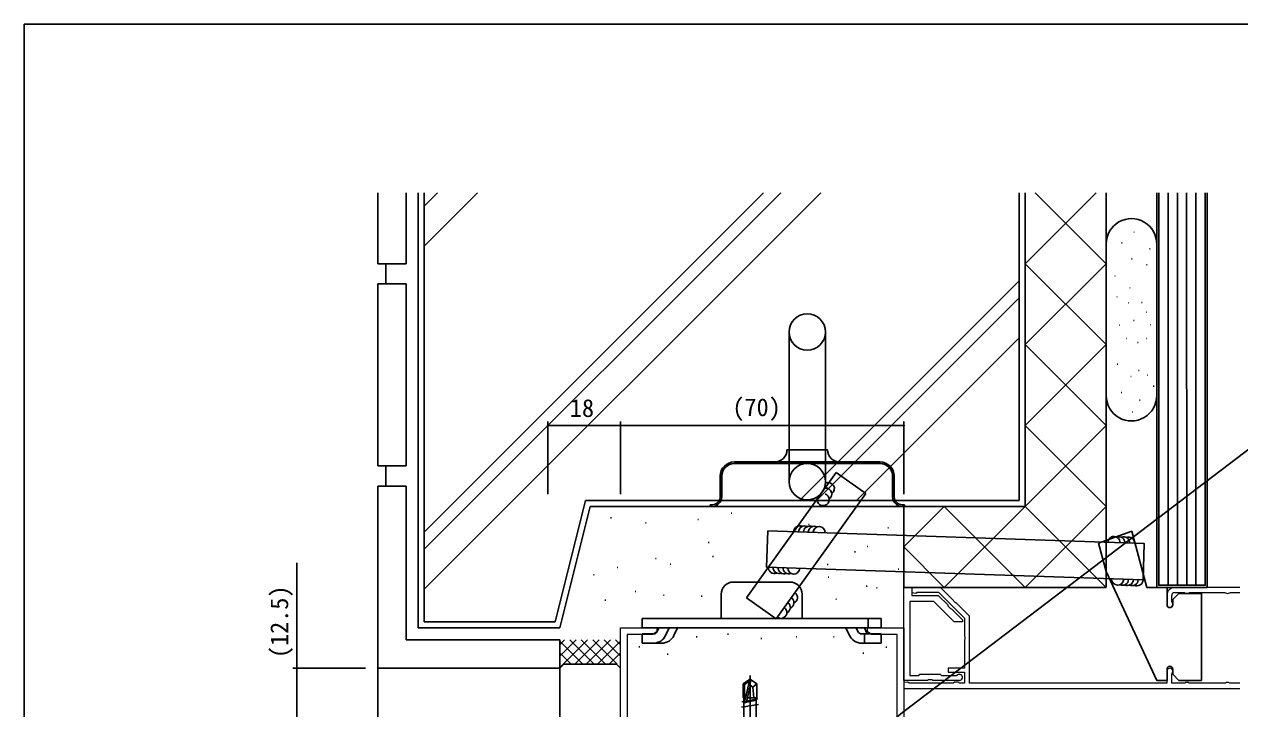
# Model space of a CAD drawing. Units: millimetres, scale not verified. Extents: x -567 to 567, y -403 to 403.
# Drawn here: x -562.7 to -262.4, y 229.8 to 399 of the extents above; entities that cross this region are included whole.
import ezdxf
from ezdxf.enums import TextEntityAlignment as Align

# ---------------------------------------------------------------- set-up
doc = ezdxf.new("R2010")
doc.units = ezdxf.units.MM
doc.header["$LTSCALE"] = 2
doc.layers.add('0-2_YKK_11', color=7, linetype='Continuous', lineweight=18)
for name, color, linetype in [('0-4_YKK_13', 4, 'Continuous'), ('0-6_YKK_D', 6, 'Continuous'), ('0-7_YKK_ZWAK', 7, 'Continuous'), ('0-8_YSS_K', 3, 'Continuous')]:
    doc.layers.add(name, color=color, linetype=linetype)
doc.styles.add('ＭＳ ゴシック', font='')
doc.styles.get('ＭＳ ゴシック').set_extended_font_data('MS Gothic')

msp = doc.modelspace()

# ---------------------------------------------------------------- linework, layer by layer
at = {"layer": '0-2_YKK_11'}
for p, q in [((-262.376, 259.816), (-278.376, 259.816)), ((-280.376, 257.816), (-280.376, 255.566)), ((-345.376, 234.816), (-262.376, 234.816))]:
    msp.add_line(p, q, dxfattribs=at)
for points in [[(-280.376, 239.066), (-280.376, 236.116), (-329.176, 236.116), (-329.176, 252.716), (-332.416, 255.956), (-332.631, 256.001), (-333.02, 256.39), (-333.065, 256.604), (-336.276, 259.816), (-343.376, 259.816), (-343.376, 258.516), (-342.392, 258.391), (-342.101, 258.616), (-336.773, 258.616), (-330.376, 252.219), (-330.376, 247.774), (-330.256, 247.591), (-330.256, 247.041), (-330.376, 246.857), (-330.376, 239.816), (-334.376, 239.816), (-334.376, 238.816), (-330.376, 238.816), (-330.376, 236.116), (-331.582, 236.116), (-331.88, 236.378), (-332.872, 236.378), (-333.17, 236.116), (-344.082, 236.116), (-344.38, 236.378), (-345.376, 236.316), (-345.376, 234.816)], [(-345.376, 236.816), (-345.376, 259.816), (-343.376, 259.816), (-343.376, 257.816), (-336.876, 257.816), (-334.522, 255.462), (-334.487, 255.225), (-333.81, 254.547), (-333.573, 254.513), (-330.876, 251.816), (-330.876, 251.316), (-332.922, 251.316), (-337.922, 256.316), (-343.876, 256.316), (-343.876, 238.016), (-341.676, 238.016), (-341.376, 238.316), (-338.876, 238.316), (-336.376, 238.316), (-336.076, 238.016), (-332.361, 238.016), (-332.151, 238.101)], [(-278.476, 258.516), (-276.069, 258.516), (-275.909, 258.469)], [(-274.843, 258.469), (-274.683, 258.516), (-266.069, 258.516), (-265.909, 258.469)], [(-264.843, 258.469), (-264.683, 258.516), (-262.376, 258.516)], [(-279.09, 256.091), (-279.176, 256.3), (-279.176, 257.816)], [(-408.376, 218.816), (-408.376, 219.816), (-415.376, 219.816), (-415.376, 249.816), (-406.376, 249.816), (-406.376, 248.816), (-407.502, 248.166), (-413.726, 248.166), (-413.726, 221.466), (-400.78, 221.466)], [(-359.972, 221.466), (-347.026, 221.466), (-347.026, 248.166), (-353.25, 248.166), (-354.376, 248.816), (-354.376, 249.816), (-345.376, 249.816), (-345.376, 219.816), (-370.376, 219.816), (-370.376, 220.616), (-369.164, 221.316)], [(-275.909, 236.162), (-276.069, 236.116), (-279.176, 236.116), (-279.176, 238.331), (-279.09, 238.541)], [(-331.626, 236.816), (-338.205, 236.816), (-338.397, 236.959), (-339.355, 236.959), (-339.547, 236.816), (-345.376, 236.816)], [(-265.909, 236.162), (-266.069, 236.116), (-274.683, 236.116), (-274.843, 236.162)], [(-262.376, 236.116), (-264.683, 236.116), (-264.843, 236.162)]]:
    msp.add_lwpolyline(points, dxfattribs=at)
for centre, radius, start, end in [((-278.376, 257.816), 2, 90.00001, 179.99999), ((-278.476, 257.816), 0.7, 90.00001, 179.99999), ((-275.376, 259.316), 1, 237.79576, 302.20424), ((-265.376, 259.316), 1, 237.79576, 302.20424), ((-279.626, 255.566), 0.75, 180.00002, 44.41533), ((-331.626, 237.566), 0.75, 270.00002, 134.41533), ((-279.626, 239.066), 0.75, 315.58467, 179.99998), ((-275.376, 235.316), 1, 57.79576, 122.20424), ((-265.376, 235.316), 1, 57.79576, 122.20424)]:
    msp.add_arc(centre, radius, start, end, dxfattribs=at)
at = {"layer": '0-4_YKK_13'}
for p, q in [((-373.739, 322.917), (-373.739, 285.917)), ((-364.739, 322.917), (-364.739, 285.917)), ((-374.239, 293.817), (-364.239, 293.817)), ((-377.239, 290.817), (-387.239, 290.817)), ((-377.239, 290.417), (-387.239, 290.417)), ((-361.239, 290.817), (-377.239, 290.817)), ((-377.239, 290.417), (-361.239, 290.417)), ((-351.239, 290.817), (-361.239, 290.817)), ((-351.239, 290.417), (-361.239, 290.417)), ((-390.739, 287.317), (-390.739, 282.217)), ((-390.339, 287.317), (-390.339, 282.217)), ((-348.139, 282.217), (-348.139, 287.317)), ((-347.739, 282.217), (-347.739, 287.317)), ((-393.239, 280.217), (-393.239, 279.817)), ((-393.239, 280.217), (-392.739, 280.217)), ((-393.239, 279.817), (-392.739, 279.817)), ((-392.739, 279.817), (-345.739, 279.817)), ((-345.739, 280.217), (-345.239, 280.217)), ((-345.739, 279.817), (-345.239, 279.817)), ((-345.239, 279.817), (-345.239, 280.217)), ((-297.258, 270.754), (-289.058, 273.739)), ((-289.058, 273.739), (-285.327, 259.816)), ((-297.258, 270.754), (-295.375, 263.727)), ((-282.826, 236.816), (-295.375, 263.727)), ((-387.49, 261.116), (-373.49, 261.116)), ((-271.826, 258.316), (-277.426, 258.316)), ((-271.826, 258.316), (-271.826, 236.816)), ((-390.49, 258.116), (-390.49, 252.116)), ((-370.49, 258.116), (-370.49, 252.116)), ((-405.874, 249.816), (-406.313, 248.888)), ((-404.234, 247.904), (-403.329, 249.816)), ((-402.167, 247.921), (-401.284, 249.816)), ((-358.813, 247.921), (-359.696, 249.816)), ((-357.158, 249.816), (-356.728, 248.893)), ((-355.106, 249.816), (-354.396, 248.316)), ((-354.165, 249.816), (-354.165, 252.116)), ((-407.217, 248.316), (-409.99, 248.316)), ((-409.99, 246.016), (-409.99, 248.316)), ((-355.822, 248.316), (-350.99, 248.316)), ((-355.047, 246.016), (-355.047, 248.316)), ((-350.99, 246.016), (-350.99, 248.316)), ((-407.217, 246.016), (-409.99, 246.016)), ((-405.158, 246.016), (-407.696, 246.016)), ((-355.822, 246.016), (-353.284, 246.016)), ((-353.284, 246.016), (-350.99, 246.016)), ((-383.376, 211.016), (-383.376, 238.016)), ((-280.326, 239.616), (-280.326, 236.816)), ((-385.076, 235.97), (-383.526, 237.016)), ((-385.076, 232.516), (-385.076, 235.97)), ((-385.076, 235.97), (-384.776, 235.811)), ((-384.776, 235.811), (-383.526, 236.654)), ((-384.776, 231.564), (-384.776, 235.811)), ((-384.719, 231.406), (-383.526, 236.654)), ((-384.286, 231.509), (-383.376, 235.509)), ((-383.226, 237.016), (-383.526, 237.016)), ((-383.526, 236.654), (-383.526, 237.016)), ((-383.376, 235.509), (-383.376, 237.016)), ((-383.376, 235.509), (-383.226, 237.016)), ((-381.676, 235.97), (-383.226, 237.016)), ((-382.676, 235.116), (-381.676, 235.97)), ((-381.676, 232.516), (-381.676, 235.97)), ((-280.326, 236.816), (-282.826, 236.816)), ((-271.826, 236.816), (-277.426, 236.816)), ((-385.376, 231.508), (-384.776, 231.619)), ((-385.076, 232.516), (-384.776, 232.516)), ((-384.926, 216.257), (-384.926, 232.516)), ((-384.926, 231.248), (-381.826, 231.948)), ((-384.238, 231.718), (-381.476, 232.229)), ((-384.057, 232.516), (-381.676, 232.516)), ((-381.826, 215.377), (-381.826, 232.516)), ((-381.276, 230.866), (-385.476, 230.166))]:
    msp.add_line(p, q, dxfattribs=at)
for points in [[(-280.326, 255.516), (-280.326, 259.816), (-285.327, 259.816)], [(-277.426, 258.316), (-278.926, 256.816), (-278.926, 255.516)], [(-409.99, 249.816), (-409.99, 252.116), (-350.99, 252.116)], [(-409.99, 249.816), (-350.99, 249.816), (-350.99, 252.116)], [(-277.426, 236.816), (-278.926, 238.316), (-278.926, 239.616)], [(-383.376, 235.617), (-382.676, 235.116), (-382.416, 232.516)]]:
    msp.add_lwpolyline(points, dxfattribs=at)
msp.add_circle((-369.239, 285.917), 4.5, dxfattribs=at)
for centre, radius, start, end in [((-369.239, 322.917), 4.5, 0, 180), ((-369.239, 322.917), 4.5, 180, 0), ((-377.239, 293.817), 3, 270, 0), ((-361.239, 293.817), 3, 180, 270), ((-387.239, 287.317), 3.5, 90, 180), ((-387.239, 287.317), 3.1, 90, 180), ((-351.239, 287.317), 3.5, 0, 90), ((-351.239, 287.317), 3.1, 0, 90), ((-392.739, 282.217), 2.4, 270, 0), ((-392.739, 282.217), 2, 270, 0), ((-345.739, 282.217), 2.4, 180, 270), ((-345.739, 282.217), 2, 180, 270), ((-387.49, 258.116), 3, 90, 180), ((-373.49, 258.116), 3, 0, 90), ((-279.626, 255.516), 0.7, 180, 0), ((-407.217, 249.316), 1, 270, 334.66912), ((-407.217, 249.316), 3.3, 270, 334.66912), ((-405.158, 249.316), 3.3, 270, 335), ((-355.822, 249.316), 3.3, 205, 270), ((-355.822, 249.316), 1, 205, 270), ((-279.626, 239.616), 0.7, 0, 180), ((-384.528, 231.564), 0.248, 180, 347.19096)]:
    msp.add_arc(centre, radius, start, end, dxfattribs=at)
at = {"layer": '0-6_YKK_D'}
for p, q in [((-433.376, 282.816), (-433.376, 300.816)), ((-415.376, 282.816), (-415.376, 300.816)), ((-415.376, 282.816), (-415.376, 300.816)), ((-345.376, 282.816), (-345.376, 300.816)), ((-415.376, 299.816), (-433.376, 299.816)), ((-415.376, 299.816), (-345.376, 299.816)), ((-478.376, 239.816), (-496.376, 239.816))]:
    msp.add_line(p, q, dxfattribs=at)
for points in [[(-347.026, 227.814), (-345.673, 228.843), (-255.233, 297.674), (-252.533, 297.674)], [(-495.376, 227.316), (-495.376, 239.816), (-495.376, 265.836)]]:
    msp.add_lwpolyline(points, dxfattribs=at)
for centre, start, end in [((-433.376, 299.816), 0, 180), ((-433.376, 299.816), 180, 0), ((-415.376, 299.816), 0, 180), ((-415.376, 299.816), 0, 180), ((-415.376, 299.816), 180, 0), ((-415.376, 299.816), 180, 0), ((-345.376, 299.816), 0, 180), ((-345.376, 299.816), 180, 0), ((-495.376, 239.816), 90, 270), ((-495.376, 239.816), 270, 90)]:
    msp.add_arc(centre, 0.106, start, end, dxfattribs=at)
at = {"layer": '0-7_YKK_ZWAK'}
for p in [(537.3, 399), (-562.7, -351)]:
    msp.add_line(p, (-562.7, 399), dxfattribs=at)
at = {"layer": '0-8_YSS_K'}
for p, q in [((-475.376, 339.816), (-475.376, 357.325)), ((-468.376, 339.816), (-468.376, 357.325)), ((-465.378, 249.816), (-465.378, 357.325)), ((-463.878, 357.325), (-463.878, 251.316)), ((-380.025, 357.325), (-463.878, 273.473)), ((-460.636, 357.325), (-463.878, 354.083)), ((-375.783, 357.325), (-463.878, 269.23)), ((-450.736, 357.325), (-463.878, 344.183)), ((-365.883, 357.325), (-463.878, 259.331)), ((-316.878, 281.316), (-316.878, 357.325)), ((-315.378, 279.816), (-315.378, 357.325)), ((-315.378, 339.816), (-297.868, 357.325)), ((-315.378, 357.325), (-315.378, 279.816)), ((-295.378, 339.816), (-312.888, 357.325)), ((-295.378, 259.828), (-295.378, 357.325)), ((-280.078, 260.316), (-280.079, 357.325)), ((-277.778, 260.316), (-277.779, 357.325)), ((-275.478, 260.316), (-275.479, 357.325)), ((-273.178, 260.316), (-273.179, 357.325)), ((-288.515, 347.652), (-288.415, 347.652)), ((-295.378, 344.709), (-295.378, 307.209)), ((-291.552, 344.97), (-291.452, 344.97)), ((-284.703, 343.477), (-284.503, 343.477)), ((-282.878, 344.709), (-282.878, 307.209)), ((-468.376, 339.816), (-475.376, 339.816)), ((-473.376, 334.816), (-473.376, 339.816)), ((-295.378, 319.816), (-315.378, 339.816)), ((-315.378, 319.816), (-295.378, 339.816)), ((-289.132, 341.016), (-288.932, 341.016)), ((-285.441, 339.54), (-285.241, 339.54)), ((-293.248, 336.852), (-293.148, 336.852)), ((-475.376, 289.816), (-475.376, 334.816)), ((-468.376, 334.816), (-475.376, 334.816)), ((-468.376, 289.816), (-468.376, 334.816)), ((-316.878, 335.62), (-371.182, 281.316)), ((-289.504, 333.887), (-289.404, 333.887)), ((-316.878, 331.377), (-366.94, 281.316)), ((-292.76, 331.663), (-292.66, 331.663)), ((-289.934, 330.181), (-289.834, 330.181)), ((-286.672, 330.19), (-286.472, 330.19)), ((-285.484, 327.851), (-285.384, 327.851)), ((-292.053, 324.604), (-291.953, 324.604)), ((-288.64, 325.76), (-288.44, 325.76)), ((-284.424, 324.675), (-284.324, 324.675)), ((-284.424, 324.675), (-284.324, 324.675)), ((-316.878, 321.478), (-357.04, 281.316)), ((-290.429, 321.357), (-290.329, 321.357)), ((-285.484, 321.357), (-285.384, 321.357)), ((-295.378, 299.816), (-315.378, 319.816)), ((-315.378, 299.816), (-295.378, 319.816)), ((-287.656, 320.347), (-287.456, 320.347)), ((-292.618, 315.004), (-292.518, 315.004)), ((-287.41, 313.457), (-287.21, 313.457)), ((-289.298, 311.898), (-289.198, 311.898)), ((-285.272, 312.251), (-285.172, 312.251)), ((-283.719, 309.52), (-283.519, 309.52)), ((-291.629, 307.945), (-291.529, 307.945)), ((-287.164, 306.075), (-286.964, 306.075)), ((-288.875, 303.215), (-288.775, 303.215)), ((-315.378, 279.816), (-295.378, 299.816)), ((-295.378, 279.816), (-315.378, 299.816)), ((-468.376, 289.816), (-475.376, 289.816)), ((-473.376, 284.816), (-473.376, 289.816)), ((-362.097, 288.233), (-354.775, 282.999)), ((-468.376, 284.816), (-475.376, 284.816)), ((-475.376, 239.816), (-475.376, 284.816)), ((-468.376, 246.816), (-468.376, 284.816)), ((-376.926, 252.016), (-354.775, 282.999)), ((-431.549, 251.316), (-424.049, 281.316)), ((-430.378, 249.816), (-422.878, 279.816)), ((-316.878, 281.316), (-424.049, 281.316)), ((-422.878, 279.816), (-315.378, 279.816)), ((-345.378, 269.815), (-335.378, 279.816)), ((-315.378, 279.816), (-345.378, 279.816)), ((-345.376, 259.816), (-345.378, 279.816)), ((-315.377, 259.814), (-335.378, 279.816)), ((-335.378, 259.814), (-315.378, 279.816)), ((-315.38, 259.814), (-295.378, 279.816)), ((-295.378, 259.816), (-315.378, 279.816)), ((-417.83, 276.971), (-417.63, 276.971)), ((-396.298, 276.568), (-396.098, 276.568)), ((-388.047, 278.178), (-387.847, 278.178)), ((-409.22, 275.724), (-409.02, 275.724)), ((-368.929, 275.361), (-368.729, 275.361)), ((-368.75, 274.321), (-368.55, 274.321)), ((-349.334, 274.555), (-349.134, 274.555)), ((-393.681, 270.934), (-393.481, 270.934)), ((-392.611, 267.449), (-392.411, 267.449)), ((-357.522, 268.619), (-357.322, 268.619)), ((-354.439, 269.927), (-354.239, 269.927)), ((-335.377, 259.814), (-345.378, 269.815)), ((-416.22, 264.695), (-416.02, 264.695)), ((-406.762, 266.909), (-406.562, 266.909)), ((-403.137, 265.578), (-402.937, 265.578)), ((-364.3, 265.5), (-364.1, 265.5)), ((-346.792, 264.293), (-346.592, 264.293)), ((-422.056, 262.884), (-421.856, 262.884)), ((-364.072, 262.303), (-363.872, 262.303)), ((-411.793, 258.794), (-411.593, 258.794)), ((-354.641, 260.067), (-354.441, 260.067)), ((-352.141, 259.73), (-351.941, 259.73)), ((-295.378, 259.816), (-345.376, 259.816)), ((-419.239, 256.645), (-419.039, 256.645)), ((-404.775, 257.858), (-404.575, 257.858)), ((-395.418, 257.624), (-395.218, 257.624)), ((-384.247, 257.25), (-376.926, 252.016)), ((-362.2, 256.923), (-362, 256.923)), ((-465.378, 249.816), (-430.378, 249.816)), ((-463.878, 251.316), (-431.549, 251.316)), ((-468.376, 246.816), (-430.376, 246.816)), ((-430.376, 246.816), (-430.376, 239.816)), ((-430.376, 239.96), (-423.52, 246.816)), ((-430.376, 242.788), (-426.349, 246.816)), ((-430.376, 245.617), (-429.177, 246.816)), ((-430.376, 246.473), (-424.719, 240.816)), ((-427.891, 246.816), (-421.891, 240.816)), ((-426.692, 240.816), (-420.692, 246.816)), ((-425.062, 246.816), (-419.062, 240.816)), ((-423.864, 240.816), (-417.864, 246.816)), ((-422.234, 246.816), (-416.234, 240.816)), ((-421.035, 240.816), (-415.378, 246.473)), ((-419.405, 246.816), (-415.378, 242.788)), ((-416.577, 246.816), (-415.378, 245.617)), ((-396.644, 247.561), (-396.444, 247.561)), ((-388.924, 248.271), (-388.724, 248.271)), ((-380.672, 247.206), (-380.472, 247.206)), ((-371.977, 247.561), (-371.777, 247.561)), ((-362.749, 247.561), (-362.549, 247.561)), ((-430.376, 243.644), (-427.548, 240.816)), ((-418.207, 240.816), (-415.378, 243.644)), ((-410.841, 245.077), (-410.641, 245.077)), ((-403.831, 243.302), (-403.631, 243.302)), ((-355.473, 243.568), (-355.273, 243.568)), ((-349.794, 244.988), (-349.594, 244.988)), ((-429.376, 240.816), (-430.376, 239.816)), ((-429.376, 240.816), (-416.378, 240.816)), ((-416.378, 240.816), (-415.378, 239.816)), ((-430.376, 239.816), (-475.376, 239.816)), ((-475.376, 239.816), (-475.376, 43.816)), ((-430.376, 239.816), (-430.376, 227.316))]:
    msp.add_line(p, q, dxfattribs=at)
for points in [[(-270.379, 357.325), (-270.378, 259.816), (-282.878, 259.816), (-282.879, 357.325)], [(-270.879, 357.325), (-270.878, 260.316), (-282.378, 260.316), (-282.379, 357.325)], [(-384.247, 257.25), (-371.668, 274.846), (-362.097, 288.233)]]:
    msp.add_lwpolyline(points, dxfattribs=at)
msp.add_lwpolyline([(-378.957, 273.797), (-379.264, 264.817), (-286.248, 261.637), (-285.941, 270.632)], close=True, dxfattribs=at)
for centre, radius, start, end in [((-289.128, 344.709), 6.25, 359.06169, 180), ((-289.128, 307.209), 6.25, 180, 0.74538), ((-364.014, 284.225), 1.5, 304.43628, 118.90478), ((-365.308, 281.519), 1.5, 150.1514, 70.27066), ((-364.661, 282.872), 1.5, 304.43628, 92.97159), ((-371.074, 273.528), 1.5, 64.47301, 178.05119), ((-369.874, 273.488), 1.5, 64.47301, 178.05119), ((-368.675, 273.447), 1.5, 64.47301, 178.05119), ((-367.476, 273.406), 1.5, 64.47301, 178.05119), ((-366.277, 273.365), 1.5, 358.05119, 178.05119), ((-293.438, 270.887), 1.5, 358.05119, 178.0512), ((-292.239, 270.846), 1.5, 358.05119, 111.62937), ((-291.04, 270.805), 1.5, 358.05119, 111.62937), ((-289.84, 270.764), 1.5, 358.05119, 111.62937), ((-377.348, 264.752), 1.5, 178.04186, 291.62004), ((-376.149, 264.711), 1.5, 178.04186, 291.62004), ((-374.95, 264.67), 1.5, 178.04186, 291.62004), ((-373.75, 264.629), 1.5, 178.04186, 291.62004), ((-372.551, 264.588), 1.5, 178.04186, 358.04186), ((-292.545, 261.852), 1.5, 178.04186, 358.04186), ((-291.345, 261.811), 1.5, 244.46368, 358.04186), ((-290.146, 261.77), 1.5, 244.46368, 358.04186), ((-288.947, 261.729), 1.5, 244.46368, 358.04186), ((-287.748, 261.688), 1.5, 244.46368, 358.04186), ((-373.16, 257.284), 1.5, 294.43686, 54.43687), ((-374.904, 254.843), 1.5, 294.43686, 54.43687), ((-374.032, 256.063), 1.5, 294.43686, 54.43687), ((-375.777, 253.623), 1.5, 234.43689, 54.43687)]:
    msp.add_arc(centre, radius, start, end, dxfattribs=at)

# ---------------------------------------------------------------- texts
at = {"layer": '0-6_YKK_D', "style": 'ＭＳ ゴシック'}
for s, p in [('(70)', (-387.736, 300.816)), ('18', (-427.896, 300.616))]:
    msp.add_text(s, height=4.399, dxfattribs=at).set_placement(p, align=Align.BOTTOM_LEFT)
msp.add_text('(12.5)', height=4.399, rotation=90, dxfattribs=at).set_placement((-496.176, 242.316), align=Align.BOTTOM_LEFT)

doc.saveas('drawing.dxf')
